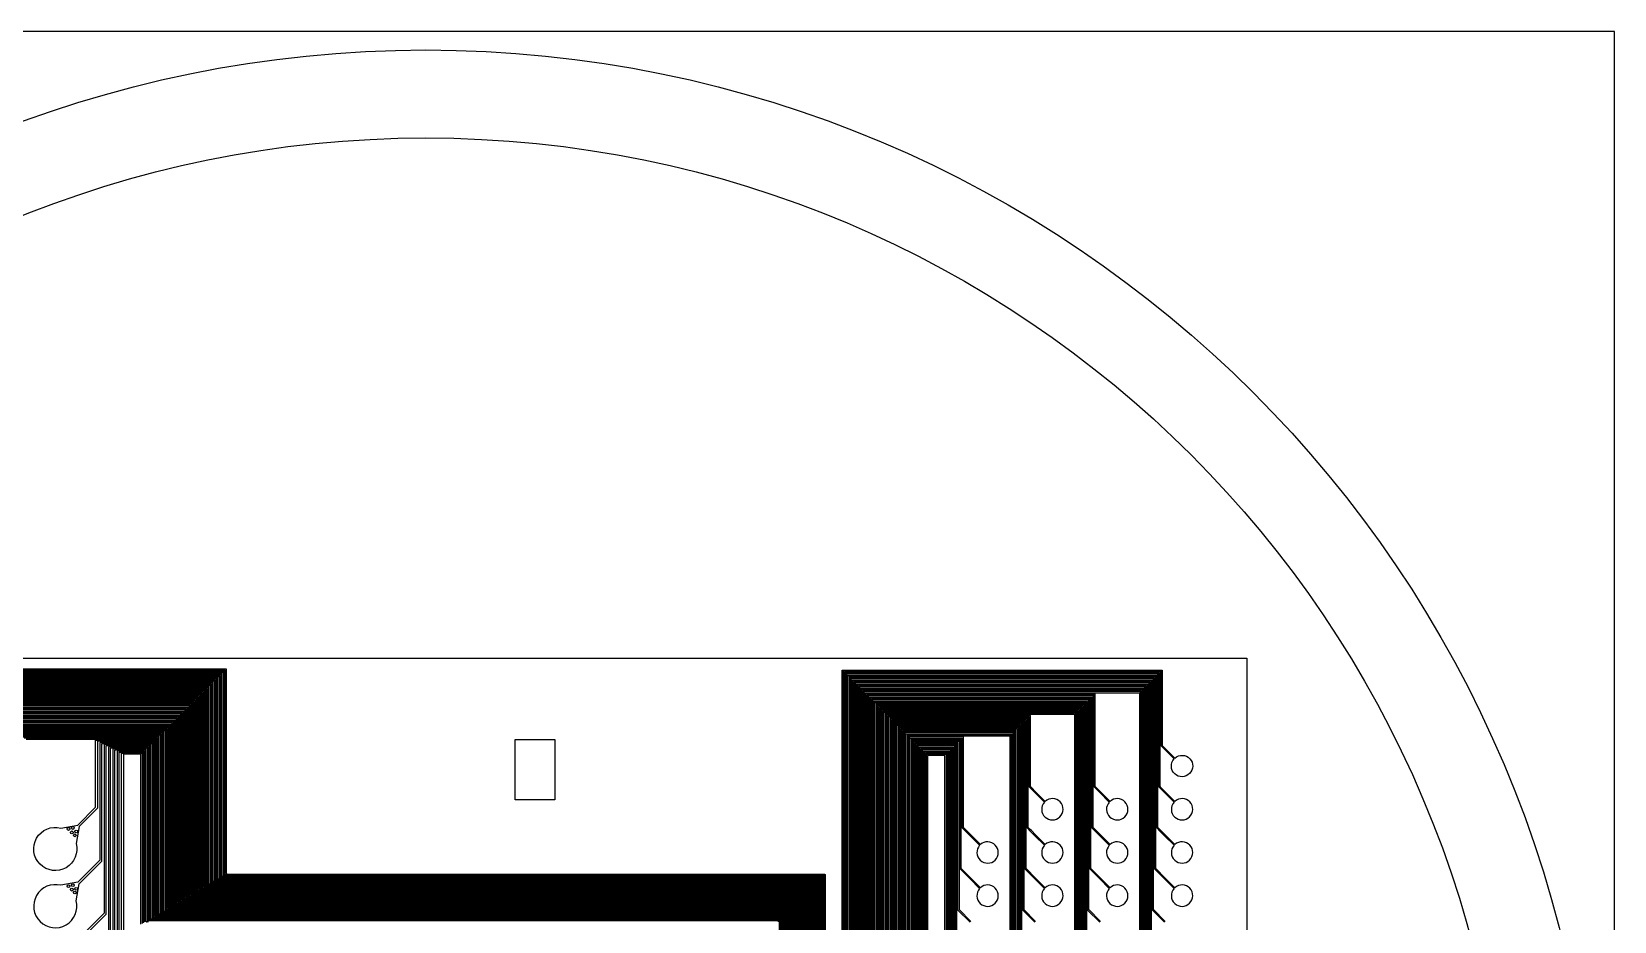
# Model space of a CAD drawing. Header units: millimetres. Extents: x 310868 to 545893, y -64136 to 166944.
# Drawn here: x 347628 to 420868, y 125759 to 166944 of the extents above; entities that cross this region are included whole.
import ezdxf

# ---------------------------------------------------------------- set-up
doc = ezdxf.new("R2010")
doc.units = ezdxf.units.MM

msp = doc.modelspace()

# ---------------------------------------------------------------- linework, layer by layer
for points in [[(310868, 166944), (310868, 56944), (420868, 56944), (420868, 166944)], [(369996, 134173), (371834, 134173), (371834, 131388), (369996, 131388)]]:
    msp.add_lwpolyline(points, close=True)
at = {"color": 85, "true_color": 0x58ba48}
msp.add_lwpolyline([(327868, 85944), (327868, 137944), (403868, 137944), (403868, 85944)], close=True, dxfattribs=at)
for points in [[(332181, 137444), (356635, 137444), (356635, 133394), (356635, 127994, 0.414214), (356685, 127944), (365868, 127944), (384268, 127944), (384306, 127944, -0.414214), (384356, 127894), (384356, 127834), (384356, 119829)], [(384326, 109639), (384326, 127864, 0.414214), (384276, 127914), (356635, 127914), (356635, 127914, -0.414214), (356585, 127964), (356585, 137394), (334203, 137394)], [(384296, 127834, 0.414214), (384246, 127884), (356635, 127884), (356585, 127884, -0.414214), (356535, 127934), (356535, 137344), (334203, 137344)], [(334203, 137294), (356485, 137294), (356485, 127904, 0.414214), (356535, 127854), (356635, 127854), (384216, 127854, -0.414214), (384266, 127804), (384266, 109699, -0.414214)], [(384236, 127774, 0.414214), (384186, 127824), (356635, 127824), (356485, 127824, -0.414214), (356435, 127874), (356435, 137244), (334203, 137244)], [(334203, 137194), (356385, 137194), (356385, 127844, 0.414214), (356435, 127794), (384156, 127794, -0.414214), (384206, 127744), (384206, 109759, -0.414214)], [(384176, 109789), (384176, 127714, 0.414214), (384126, 127764), (356385, 127764, -0.414214), (356335, 127814), (356335, 137144), (334203, 137144)], [(334203, 137094), (356285, 137094), (356285, 136594), (356285, 127784, 0.414214), (356335, 127734), (384096, 127734, -0.414214), (384146, 127684), (384146, 109819, -0.414214)], [(384116, 127654, 0.414214), (384066, 127704), (356285, 127704, -0.414214), (356235, 127754), (356235, 136594), (356235, 137044), (334203, 137044)], [(334203, 136994), (356185, 136994), (356185, 136594), (356185, 127724, 0.414214), (356235, 127674), (384036, 127674, -0.414214), (384086, 127624), (384086, 109879, -0.414214)], [(385136, 100764), (385136, 137344), (385136, 137394), (385631, 137394), (392665, 137394), (399943, 137394), (399943, 135556), (399943, 133905), (400532, 133315, -39.974984), (400497, 133280), (399893, 133884), (399893, 133905), (399893, 137344), (385186, 137344), (385186, 100734, -0.414214)], [(385286, 100674), (385286, 137244), (399793, 137244), (399793, 133905), (399793, 131984), (399839, 131938), (400053, 131723), (400497, 131280, 39.974984), (400532, 131315), (400089, 131759), (399889, 131959), (399843, 132005), (399843, 133905), (399843, 137294), (385236, 137294), (385236, 100704, -0.414214)], [(385386, 100614), (385386, 137144), (399693, 137144), (399693, 133905), (399693, 130084), (399839, 129938), (400053, 129723), (400497, 129280, 39.974984), (400532, 129315), (400089, 129759), (399889, 129959), (399839, 130009), (399743, 130105), (399743, 133905), (399743, 137194), (385336, 137194), (385336, 100644, -0.414214)], [(385486, 100554), (385486, 137044), (399593, 137044), (399593, 133905), (399593, 128184), (400053, 127723), (400497, 127280, 39.974984), (400532, 127315), (400089, 127759), (399643, 128205), (399643, 133905), (399643, 137094), (385436, 137094), (385436, 100584, -0.414214)], [(400089, 125759), (399543, 126305), (399543, 133905), (399543, 136994), (385536, 136994), (385536, 100524, -0.414214)], [(384056, 127594, 0.414214), (384006, 127644), (356185, 127644, -0.414214), (356135, 127694), (356135, 136594), (356135, 136944), (334203, 136944)], [(334203, 136894), (356085, 136894), (356085, 136594), (356085, 127664, 0.414214), (356135, 127614), (383976, 127614, -0.414214), (384026, 127564), (384026, 109939, -0.414214)], [(383996, 127534, 0.414214), (383946, 127584), (356085, 127584, -0.414214), (356035, 127634), (356035, 136594), (356035, 136844), (334203, 136844)], [(334203, 136794), (355985, 136794), (355985, 136594), (355985, 127604, 0.414214), (356035, 127554), (383916, 127554, -0.414214), (383966, 127504), (383966, 109999, -0.414214)], [(383936, 127474, 0.414214), (383886, 127524), (355985, 127524, -0.414214), (355935, 127574), (355935, 136594), (355935, 136744), (334203, 136744)], [(334203, 136694), (355885, 136694), (355885, 136594), (355885, 127544, 0.414214), (355935, 127494), (383856, 127494, -0.414214), (383906, 127444), (383906, 110059, -0.414214)], [(383876, 127414, 0.414214), (383826, 127464), (355885, 127464, -0.414214), (355835, 127514), (355835, 136594), (355835, 136644), (334203, 136644)], [(340052, 136594), (355785, 136594), (355785, 127484, 0.414214), (355835, 127434), (383796, 127434, -0.414214), (383846, 127384), (383846, 110119, -0.414214)], [(383816, 110149), (383816, 127354, 0.414214), (383766, 127404), (355785, 127404, -0.414214), (355735, 127454), (355735, 136544), (340052, 136544)], [(383756, 110209), (383756, 127294, 0.414214), (383706, 127344), (355685, 127344, -0.414214), (355635, 127394), (355635, 136444), (340052, 136444)], [(383696, 110269), (383696, 127234, 0.414214), (383646, 127284), (355585, 127284, -0.414214), (355535, 127334), (355535, 136344), (340052, 136344)], [(383636, 127174, 0.414214), (383586, 127224), (355485, 127224, -0.414214), (355435, 127274), (355435, 136244), (340052, 136244)], [(399443, 124405), (399443, 133905), (399443, 136894), (385636, 136894), (385636, 100464, -0.414214)], [(399343, 122505), (399343, 133905), (399343, 136794), (385736, 136794), (385736, 100404, -0.414214)], [(399243, 122484), (399243, 136694), (385836, 136694), (385836, 100344, -0.414214)], [(399143, 122484), (399143, 136594), (385936, 136594), (385936, 100284, -0.414214)], [(399043, 122484), (399043, 136494), (386036, 136494), (386036, 100224, -0.414214)], [(398943, 114905), (398943, 136394), (386136, 136394), (386136, 100164, -0.414214)], [(386286, 100074), (386286, 136244), (396793, 136244), (396793, 131984), (396839, 131938), (397053, 131723), (397497, 131280, 39.974984), (397532, 131315), (397089, 131759), (396889, 131959), (396843, 132005), (396843, 133692), (396843, 135996), (396843, 136294), (386236, 136294), (386236, 100104, -0.414214)], [(340052, 136194), (355385, 136194), (355385, 127244, 0.414214), (355435, 127194), (383556, 127194, -0.414214), (383606, 127144), (383606, 110359, -0.414214)], [(383576, 110389), (383576, 127114, 0.414214), (383526, 127164), (355385, 127164, -0.414214), (355335, 127214), (355335, 136144), (340052, 136144)], [(383516, 110449), (383516, 127054, 0.414214), (383466, 127104), (355285, 127104, -0.414214), (355235, 127154), (355235, 136044), (340052, 136044)], [(383426, 110539), (383426, 126964, 0.414214), (383376, 127014), (355135, 127014, -0.414214), (355085, 127064), (355085, 135894), (340052, 135894)], [(383396, 110569), (383396, 126934, 0.414214), (383346, 126984), (355085, 126984, -0.414214), (355035, 127034), (355035, 135844), (340052, 135844)], [(383336, 110629), (383336, 126874, 0.414214), (383286, 126924), (354985, 126924, -0.414214), (354935, 126974), (354935, 135744), (340052, 135744)], [(383276, 110689), (383276, 126814, 0.414214), (383226, 126864), (354885, 126864, -0.414214), (354835, 126914), (354835, 135644), (343930, 135644)], [(343930, 135594), (354785, 135594), (354785, 126884, 0.414214), (354835, 126834), (383196, 126834, -0.414214), (383246, 126784), (383246, 110719, -0.414214)], [(383216, 126754, 0.414214), (383166, 126804), (354785, 126804, -0.414214), (354735, 126854), (354735, 135544), (343930, 135544)], [(343930, 135494), (354685, 135494), (354685, 126824, 0.414214), (354735, 126774), (383136, 126774, -0.414214), (383186, 126724), (383186, 110779, -0.414214)], [(386386, 100014), (386386, 136144), (396693, 136144), (396693, 130084), (396839, 129938), (397053, 129723), (397497, 129280, 39.974984), (397532, 129315), (397089, 129759), (396889, 129959), (396839, 130009), (396743, 130105), (396743, 136194), (386336, 136194), (386336, 100044, -0.414214)], [(386486, 99954), (386486, 136044), (396593, 136044), (396593, 128184), (397053, 127723), (397497, 127280, 39.974984), (397532, 127315), (397089, 127759), (396643, 128205), (396643, 136094), (386436, 136094), (386436, 99984, -0.414214)], [(397089, 125759), (396543, 126305), (396543, 135994), (386536, 135994), (386536, 99924, -0.414214)], [(396393, 124384), (396393, 135844), (386686, 135844), (386686, 99834, -0.414214)], [(396343, 122505), (396343, 135794), (386736, 135794), (386736, 99804, -0.414214)], [(396243, 122484), (396243, 135694), (386836, 135694), (386836, 99744, -0.414214)], [(396143, 122484), (396143, 135594), (386936, 135594), (386936, 99684, -0.414214)], [(396043, 122484), (396043, 135494), (387036, 135494), (387036, 99624, -0.414214)], [(383156, 110809), (383156, 126694, 0.414214), (383106, 126744), (354685, 126744, -0.414214), (354635, 126794), (354635, 135444), (343930, 135444)], [(383096, 126634, 0.414214), (383046, 126684), (354585, 126684, -0.414214), (354535, 126734), (354535, 135344), (343930, 135344)], [(343930, 135294), (354485, 135294), (354485, 126704, 0.414214), (354535, 126654), (383016, 126654, -0.414214), (383066, 126604), (383066, 110899, -0.414214)], [(383036, 110929), (383036, 126574, 0.414214), (382986, 126624), (354485, 126624, -0.414214), (354435, 126674), (354435, 135244), (343930, 135244)], [(382976, 126514, 0.414214), (382926, 126564), (354385, 126564, -0.414214), (354335, 126614), (354335, 135144), (343930, 135144)], [(343930, 135094), (354285, 135094), (354285, 126584, 0.414214), (354335, 126534), (382896, 126534, -0.414214), (382946, 126484), (382946, 111019, -0.414214)], [(343930, 135044), (354235, 135044), (354235, 126554, 0.414214), (354285, 126504), (382866, 126504, -0.414214), (382916, 126454), (382916, 111049, -0.414214), (382866, 110999), (360795, 110999, 0.414214), (360745, 110949), (360745, 99324)], [(382886, 111079), (382886, 126424, 0.414214), (382836, 126474), (354235, 126474, -0.417127), (354185, 126524), (354185, 134994), (343930, 134994)], [(382856, 111109), (382856, 126394, 0.414214), (382806, 126444), (354185, 126444, -0.414214), (354135, 126494), (354135, 134944), (343930, 134944)], [(382796, 111169), (382796, 126334, 0.414214), (382746, 126384), (354085, 126384, -0.414214), (354035, 126434), (354035, 134844), (348325, 134844), (346081, 134844)], [(395943, 114905), (395943, 135394), (387136, 135394), (387136, 99564, -0.414214)], [(387286, 99474), (387286, 135244), (393793, 135244), (393793, 131984), (393839, 131938), (394053, 131723), (394497, 131280, 39.974984), (394532, 131315), (394089, 131759), (393889, 131959), (393843, 132005), (393843, 132676), (393843, 135294), (387236, 135294), (387236, 99504, -0.414214)], [(387386, 99414), (387386, 135144), (393693, 135144), (393693, 130084), (393839, 129938), (394053, 129723), (394497, 129280, 39.974984), (394532, 129315), (394089, 129759), (393889, 129959), (393839, 130009), (393743, 130105), (393743, 135194), (387336, 135194), (387336, 99444, -0.414214)], [(387486, 99354), (387486, 135044), (393593, 135044), (393593, 128184), (394053, 127723), (394497, 127280, 39.974984), (394532, 127315), (394089, 127759), (393643, 128205), (393643, 135094), (387436, 135094), (387436, 99384, -0.414214)], [(394053, 125723), (393493, 126284), (393493, 134944), (387586, 134944), (387586, 99294, -0.414214)], [(393443, 124405), (393443, 134894), (387636, 134894), (387636, 99264, -0.414214)], [(393343, 122505), (393343, 134794), (387736, 134794), (387736, 99204, -0.414214)], [(346281, 134744), (348325, 134744), (353935, 134744), (353935, 126374, 0.414214), (353985, 126324), (382686, 126324, -0.414214), (382736, 126274), (382736, 111229, -0.414214)], [(382706, 111259), (382706, 126244, 0.414214), (382656, 126294), (353935, 126294, -0.414214), (353885, 126344), (353885, 134694), (348325, 134694), (346381, 134694)], [(382676, 126214, 0.414214), (382626, 126264), (353885, 126264, -0.414214), (353835, 126314), (353835, 134644), (348325, 134644), (346481, 134644)], [(346581, 134594), (348325, 134594), (353785, 134594), (353785, 126284, 0.414214), (353835, 126234), (382596, 126234, -0.414214), (382646, 126184), (382646, 111319, -0.414214)], [(382616, 126154, 0.414214), (382566, 126204), (353785, 126204, -0.414214), (353735, 126254), (353735, 134544), (348325, 134544), (346681, 134544)], [(346781, 134494), (348325, 134494), (353685, 134494), (353685, 126224, 0.414214), (353735, 126174), (382536, 126174, -0.414214), (382586, 126124), (382586, 111379, -0.414214)], [(382556, 111409), (382556, 126094, 0.414214), (382506, 126144), (353685, 126144, -0.414214), (353635, 126194), (353635, 134444), (348325, 134444), (346881, 134444)], [(382496, 126034, 0.414214), (382446, 126084), (353585, 126084, -0.414214), (353535, 126134), (353535, 134344), (348325, 134344), (347081, 134344)], [(347181, 134294), (348325, 134294), (353485, 134294), (353485, 126104, 0.414214), (353535, 126054), (382416, 126054, -0.414214), (382466, 126004), (382466, 111499, -0.414214)], [(382436, 125974, 0.414214), (382386, 126024), (353485, 126024, -0.414214), (353435, 126074), (353435, 134244), (348325, 134244), (347281, 134244)], [(347381, 134194), (348325, 134194), (353385, 134194), (353385, 126044, 0.414214), (353435, 125994), (382356, 125994, -0.414214), (382406, 125944), (382406, 111559, -0.414214)], [(382346, 111619), (382346, 125884, 0.414214), (382296, 125934), (353335, 125934, -0.414214), (353285, 125984), (353285, 134094), (350681, 134094), (350681, 133209), (350681, 130998), (349831, 130148), (349689, 129365, -3.698483), (348977, 130077), (349760, 130219), (350581, 131040), (350581, 133209), (350581, 134144), (353335, 134144), (353335, 126014, 0.414214), (353385, 125964), (382326, 125964, -0.414214), (382376, 125914), (382376, 111589, -0.414214)], [(382316, 125854, 0.414214), (382266, 125904), (353285, 125904, -0.414214), (353235, 125954), (353235, 134044), (350781, 134044), (350781, 133209), (350781, 128590), (349760, 127569), (348977, 127427, 3.698483), (349689, 126715), (349831, 127498), (350881, 128548), (350881, 128636), (350881, 133209), (350881, 133994), (353185, 133994), (353185, 125924, 0.414214), (353235, 125874), (382236, 125874, -0.414214), (382286, 125824), (382286, 111679, -0.414214)], [(393193, 122484), (393193, 134644), (387886, 134644), (387886, 99114, -0.414214)], [(393143, 122484), (393143, 134594), (387936, 134594), (387936, 99084, -0.414214)], [(393043, 122484), (393043, 134494), (388036, 134494), (388036, 99024, -0.414214)], [(392943, 114905), (392943, 134394), (388136, 134394), (388136, 98964, -0.414214)], [(388286, 98874), (388286, 134244), (390693, 134244), (390693, 130084), (390839, 129938), (391053, 129723), (391497, 129280, 39.974984), (391532, 129315), (391089, 129759), (390889, 129959), (390839, 130009), (390743, 130105), (390743, 130573), (390743, 134294), (388236, 134294), (388236, 98904, -0.414214)], [(388386, 98814), (388386, 134144), (390593, 134144), (390593, 128184), (391053, 127723), (391497, 127280, 39.974984), (391532, 127315), (391089, 127759), (390643, 128205), (390643, 134194), (388336, 134194), (388336, 98844, -0.414214)], [(391053, 125723), (390493, 126284), (390493, 134044), (388486, 134044), (388486, 98754, -0.414214)], [(382256, 125794, 0.414214), (382206, 125844), (353185, 125844, -0.414214), (353135, 125894), (353135, 133944), (350981, 133944), (350981, 133209), (350981, 126140), (349760, 124919)], [(349831, 124848), (351081, 126098), (351081, 133209), (351081, 133894), (353085, 133894), (353085, 125864, 0.414214), (353135, 125814), (382176, 125814, -0.414214), (382226, 125764), (382226, 111739, -0.414214)], [(382196, 125734, 0.414214), (382146, 125784), (353085, 125784, -0.414214), (353035, 125834), (353035, 133844), (351181, 133844), (351181, 133209), (351181, 123690)], [(351281, 123648), (351281, 133209), (351281, 133258), (351281, 133794), (352985, 133794), (352985, 125804, 0.414214), (353035, 125754)], [(352985, 125724, -0.414214), (352935, 125774), (352935, 133744), (351381, 133744), (351381, 133209), (351381, 121240)], [(351481, 121198), (351481, 133209), (351481, 133694), (352885, 133694), (352885, 125744, 0.414214)], [(351681, 118748), (351681, 133209), (351681, 133594), (352785, 133594), (352785, 125684, 0.414214)], [(351781, 116340), (351781, 133209), (351781, 133544), (352735, 133544), (352735, 125654, 0.414214)], [(390443, 124405), (390443, 133994), (388536, 133994), (388536, 98724, -0.414214)], [(390343, 122505), (390343, 133894), (388636, 133894), (388636, 98664, -0.414214)], [(390243, 122484), (390243, 133794), (388736, 133794), (388736, 98604, -0.414214)], [(390143, 122484), (390143, 133694), (388836, 133694), (388836, 98544, -0.414214)], [(390043, 122484), (390043, 133594), (388936, 133594), (388936, 98484, -0.414214)], [(389893, 114884), (389893, 133444), (389581, 133444), (389086, 133444), (389086, 130795), (389086, 98394, -0.414214)], [(354585, 126764, 0.414214), (354635, 126714), (383076, 126714, -0.414214), (383126, 126664), (383126, 110839, -0.414214)], [(354885, 126944, 0.414214), (354935, 126894), (383256, 126894, -0.414214), (383306, 126844), (383306, 110659, -0.414214)], [(354985, 127004, 0.414214), (355035, 126954), (383316, 126954, -0.414214), (383366, 126904), (383366, 110599, -0.414214)], [(355135, 127094, 0.414214), (355185, 127044), (383406, 127044, -0.414214), (383456, 126994), (383456, 110509, -0.414214)], [(355185, 127124, 0.414214), (355235, 127074), (383436, 127074, -0.414214), (383486, 127024), (383486, 110479, -0.414214)], [(355285, 127184, 0.414214), (355335, 127134), (383496, 127134, -0.414214), (383546, 127084), (383546, 110419, -0.414214)], [(355485, 127304, 0.414214), (355535, 127254), (383616, 127254, -0.414214), (383666, 127204), (383666, 110299, -0.414214)], [(355585, 127364, 0.414214), (355635, 127314), (383676, 127314, -0.414214), (383726, 127264), (383726, 110239, -0.414214)], [(355685, 127424, 0.414214), (355735, 127374), (383736, 127374, -0.414214), (383786, 127324), (383786, 110179, -0.414214)], [(353585, 126164, 0.414214), (353635, 126114), (382476, 126114, -0.414214), (382526, 126064), (382526, 111439, -0.414214)], [(353985, 126404, 0.414214), (354035, 126354), (382716, 126354, -0.414214), (382766, 126304), (382766, 111199, -0.414214)], [(354085, 126464, 0.414214), (354135, 126414), (382776, 126414, -0.414214), (382826, 126364), (382826, 111139, -0.414214)], [(354385, 126644, 0.414214), (354435, 126594), (382956, 126594, -0.414214), (383006, 126544), (383006, 110959, -0.414214)]]:
    msp.add_lwpolyline(points, format="xyb", dxfattribs=at)
for points in [[(340052, 136494), (355685, 136494), (355685, 127424)], [(340052, 136394), (355585, 136394), (355585, 127364)], [(340052, 136294), (355485, 136294), (355485, 127304)], [(385586, 100494), (385586, 136944), (399493, 136944), (399493, 133905), (399493, 126284), (400053, 125723)], [(385686, 100434), (385686, 136844), (399393, 136844), (399393, 133905), (399393, 124384)], [(385786, 100374), (385786, 136744), (399293, 136744), (399293, 133905), (399293, 122484)], [(385886, 100314), (385886, 136644), (399193, 136644), (399193, 122484)], [(385986, 100254), (385986, 136544), (399093, 136544), (399093, 122484)], [(386086, 100194), (386086, 136444), (398993, 136444), (398993, 116784)], [(386186, 100134), (386186, 136344), (398893, 136344), (398893, 114884)], [(340052, 136094), (355285, 136094), (355285, 127184)], [(340052, 135994), (355185, 135994), (355185, 127124)], [(340052, 135944), (355135, 135944), (355135, 127094)], [(340052, 135794), (354985, 135794), (354985, 127004)], [(340052, 135694), (354885, 135694), (354885, 126944)], [(386586, 99894), (386586, 135944), (396493, 135944), (396493, 126284), (397053, 125723)], [(386636, 99864), (386636, 135894), (396443, 135894), (396443, 124405)], [(386786, 99774), (386786, 135744), (396293, 135744), (396293, 122484)], [(386886, 99714), (386886, 135644), (396193, 135644), (396193, 122484)], [(386986, 99654), (386986, 135544), (396093, 135544), (396093, 122484)], [(343930, 135394), (354585, 135394), (354585, 126764)], [(343930, 135194), (354385, 135194), (354385, 126644)], [(343930, 134894), (354085, 134894), (354085, 126464)], [(346181, 134794), (348325, 134794), (353985, 134794), (353985, 126404)], [(387086, 99594), (387086, 135444), (395993, 135444), (395993, 116784)], [(387186, 99534), (387186, 135344), (395893, 135344), (395893, 114884)], [(387536, 99324), (387536, 134994), (393543, 134994), (393543, 126305), (394089, 125759)], [(387686, 99234), (387686, 134844), (393393, 134844), (393393, 124384)], [(346981, 134394), (348325, 134394), (353585, 134394), (353585, 126164)], [(387786, 99174), (387786, 134744), (393293, 134744), (393293, 122484)], [(387836, 99144), (387836, 134694), (393243, 134694), (393243, 122484)], [(387986, 99054), (387986, 134544), (393093, 134544), (393093, 122484)], [(388086, 98994), (388086, 134444), (392993, 134444), (392993, 116784)], [(388186, 98934), (388186, 134344), (392893, 134344), (392893, 114884)], [(388436, 98784), (388436, 134094), (390543, 134094), (390543, 126305), (391089, 125759)], [(352835, 125714), (352835, 133644), (351581, 133644), (351581, 133209), (351581, 118790)], [(352685, 125624), (352685, 133494), (351881, 133494), (351881, 133265), (351881, 133209), (351881, 116298)], [(388586, 98694), (388586, 133944), (390393, 133944), (390393, 124384)], [(388686, 98634), (388686, 133844), (390293, 133844), (390293, 122484)], [(388786, 98574), (388786, 133744), (390193, 133744), (390193, 122484)], [(388886, 98514), (388886, 133644), (390093, 133644), (390093, 122484)], [(388986, 98454), (388986, 133544), (389993, 133544), (389993, 116784)], [(389036, 98424), (389036, 133494), (389943, 133494), (389943, 114905)], [(383936, 110029), (383936, 127474)], [(383996, 109969), (383996, 127534)], [(384056, 109909), (384056, 127594)], [(384116, 109849), (384116, 127654)], [(384236, 109729), (384236, 127774)], [(384296, 109669), (384296, 127834)], [(383216, 110749), (383216, 126754)], [(383636, 110329), (383636, 127174)], [(383876, 110089), (383876, 127414)], [(382436, 111529), (382436, 125974)], [(382496, 111469), (382496, 126034)], [(382616, 111349), (382616, 126154)], [(382676, 111289), (382676, 126214)], [(382976, 110989), (382976, 126514)], [(383096, 110869), (383096, 126634)], [(382256, 111709), (382256, 125794)], [(382316, 111649), (382316, 125854)]]:
    msp.add_lwpolyline(points, dxfattribs=at)
at = {"color": 32, "true_color": 0xcd6928}
for radius in [54152, 50080, 50080, 50080]:
    msp.add_circle((365868, 111944), radius, dxfattribs=at)
at = {"color": 85, "true_color": 0x58ba48}
for centre in [(349331, 130036), (349490, 129878), (349531, 130081), (349627, 129741), (349694, 129919), (349331, 127386), (349531, 127431), (349490, 127228), (349627, 127091), (349694, 127269)]:
    msp.add_circle(centre, 65, dxfattribs=at)

doc.saveas('drawing.dxf')
